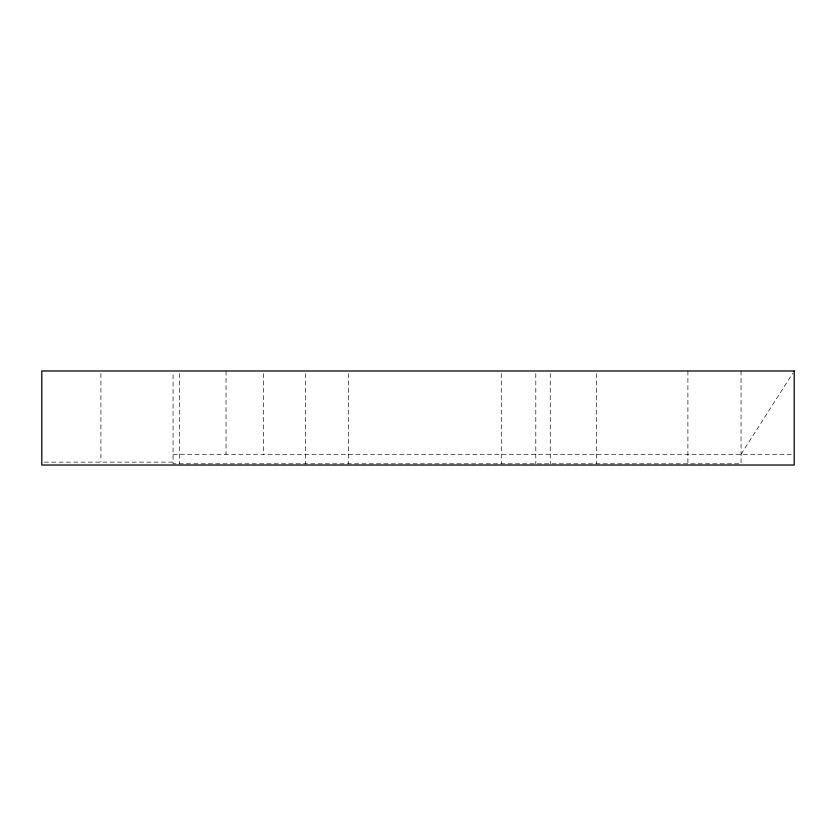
<?xml version="1.0" encoding="UTF-8"?>
<svg xmlns="http://www.w3.org/2000/svg" width="836" height="836" viewBox="0 0 836 836"><rect width="100%" height="100%" fill="white"/><g stroke="black" fill="none" stroke-linecap="round" stroke-linejoin="round"><path stroke-width="0.63" stroke-dasharray="4.18 3.13" d="M741.051 454.293L792.8 373.169M173.073 454.293L792.904 454.293M44.402 462.13L173.073 462.13M741.051 370.975L741.051 463.802L173.073 463.802L173.073 373.577M687.903 370.975L687.903 463.802M596.549 373.556L596.549 463.802M550.255 373.556L550.255 463.802M535.803 373.556L535.803 463.802M501.276 373.556L501.276 463.802M348.685 373.556L348.685 463.802M305.339 373.556L305.339 463.802M263.497 373.577L263.497 454.293M226.034 370.975L226.034 454.293M179.688 373.556L179.688 463.802M100.916 373.577L100.916 462.13"/><path stroke-width="1.25" d="M794.2 370.975L41.8 370.975L41.8 465.025L794.2 465.025L794.2 370.975"/></g></svg>
